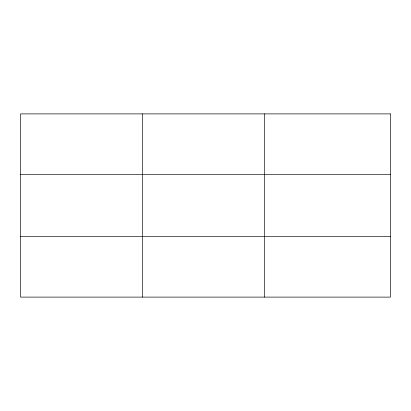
<?xml version="1.0" encoding="UTF-8"?>
<svg xmlns="http://www.w3.org/2000/svg" width="411" height="411" viewBox="0 0 411 411"><rect width="100%" height="100%" fill="white"/><g stroke="black" fill="none" stroke-linecap="round" stroke-linejoin="round"><path stroke-width="0.62" d="M142.617 297.107L142.617 113.893M264.684 297.107L264.684 113.893M20.55 174.356L390.45 174.356M20.55 236.644L390.45 236.644M390.45 113.893L20.55 113.893L20.55 297.107L390.45 297.107L390.45 113.893"/></g></svg>
